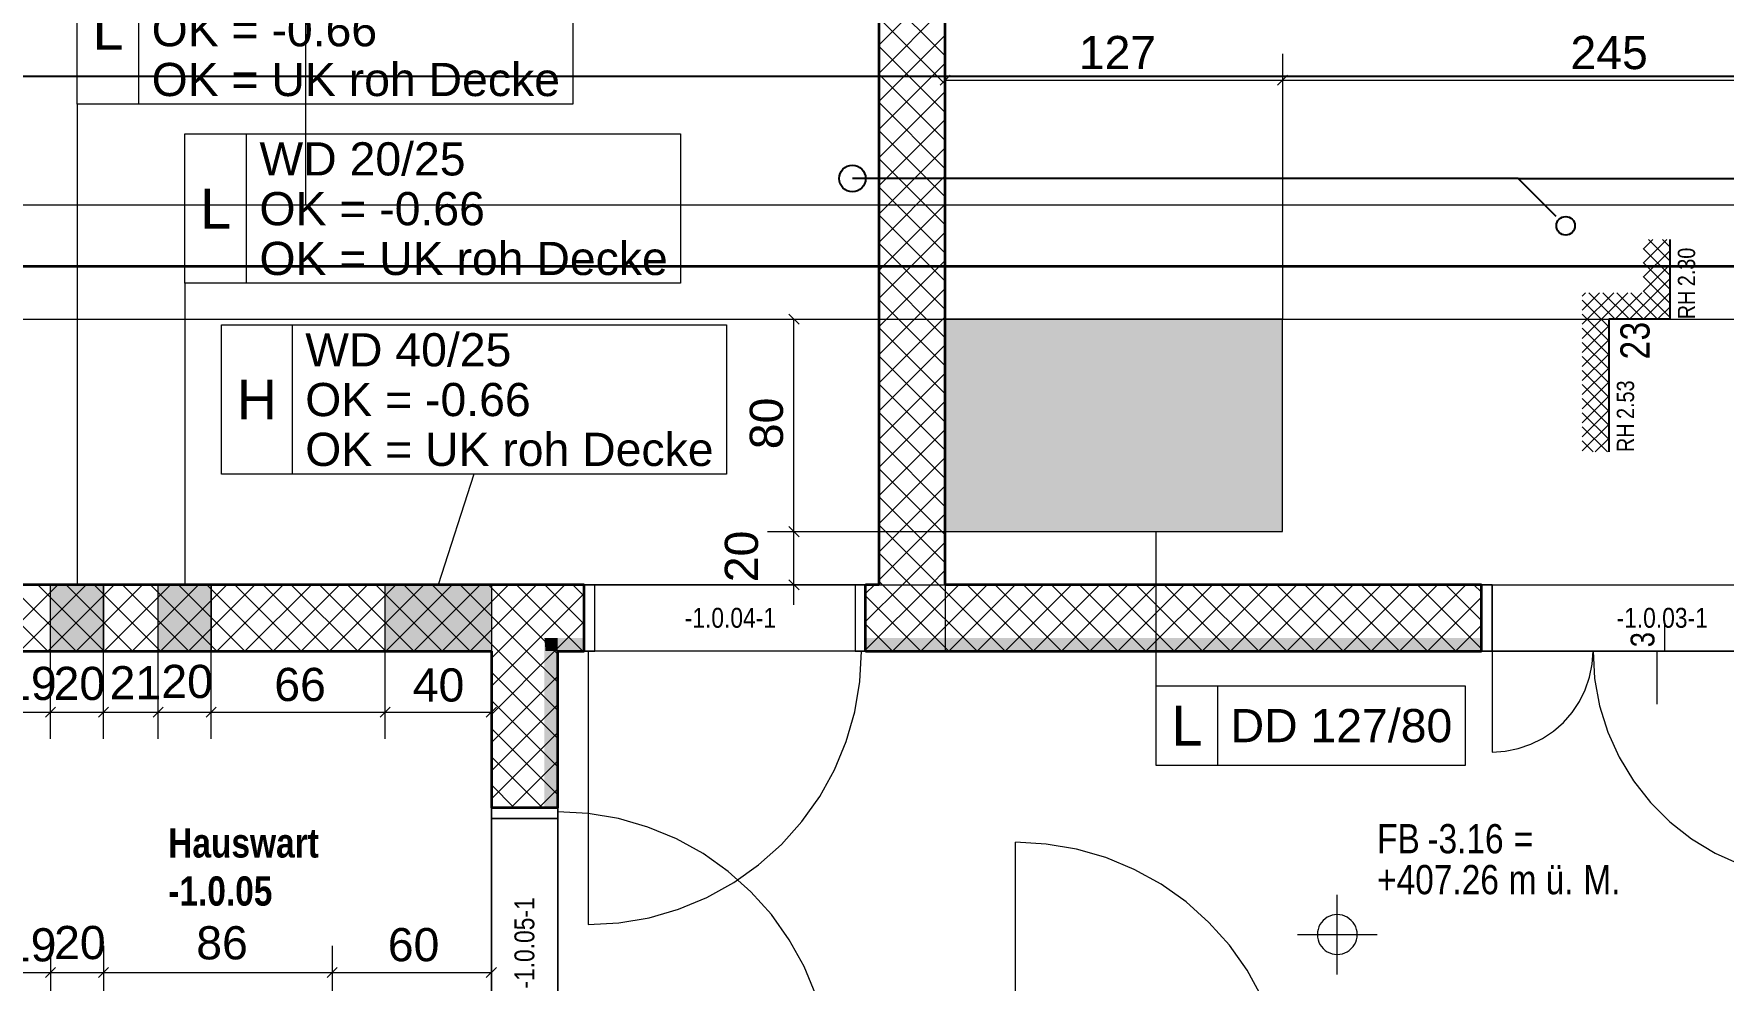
# Model space of a CAD drawing. Extents: x 885 to 2021, y 330 to 1122.
# Drawn here: x 1140.1 to 1267.4, y 699.8 to 771.1 of the extents above; entities that cross this region are included whole.
import ezdxf
from ezdxf.lldxf.tags import DXFTag

# ---------------------------------------------------------------- set-up
doc = ezdxf.new("R2010")
doc.units = 0
doc.layers.get('0').update_dxf_attribs({"lineweight": 18})
for name, color, linetype, lineweight in [('010 Türen Neu', 7, 'Continuous', 25), ('015 Innenwände Bauteilschraffuren Neu', 7, 'Continuous', 25), ('015 Innenwände Neu', 7, 'Continuous', 25), ('027 Oberhalb Neu', 7, 'Continuous', 25), ('030 Bodenaufbauten Neu', 7, 'Continuous', 25), ('035 Decken Neu', 7, 'Continuous', 25), ('080 Raum Innen Kontur Neu', 7, 'Continuous', 25), ('111 Bemassung Ausführung Koten Neu', 7, 'Continuous', 25), ('160 Beschriftungen Ausführung Neu', 7, 'Continuous', 25), ('260 Kennzeichnung Sichtbeton Neu', 7, 'Continuous', 25)]:
    doc.layers.add(name, color=color, linetype=linetype, lineweight=lineweight)
for name, color, linetype, lineweight, true_color in [('A_Deckendurchbruch', 1, 'Continuous', 18, 0xff0000), ('A_Durchbruchbeschriftung', 7, 'Continuous', 18, 0x008080), ('A_Mass_Aussparungen', 7, 'Continuous', 18, 0x0080ff), ('A_Wanddurchbruch', 7, 'Continuous', 18, 0x008080), ('S_Regenwasser_Einlage@DELETE-EINSTRICH', 7, 'fein_strichliert-A0T8DHYQAL', 25, 0x0066cc), ('S_Schmutzwasser_Einlage', 7, 'fein_strichliert-A0T8DHYQAL', 25, 0xcc6600)]:
    doc.layers.add(name, color=color, linetype=linetype, lineweight=lineweight, true_color=true_color)
doc.styles.get("Standard").update_dxf_attribs({"font": 'arial.ttf'})
tags = doc.linetypes.add('fein_strichliert-A0T8DHYQAL', pattern=[4, 1, -2, 1]).pattern_tags.tags
tags[8:9] = [DXFTag(74, 4), DXFTag(75, 0), DXFTag(340, '0'), DXFTag(46, 0.0), DXFTag(50, 0.0), DXFTag(44, 0.0), DXFTag(45, 0.0)]
tags[6:7] = [DXFTag(74, 4), DXFTag(75, 0), DXFTag(340, '0'), DXFTag(46, 0.0), DXFTag(50, 0.0), DXFTag(44, 0.0), DXFTag(45, 0.0)]
tags[4:5] = [DXFTag(74, 4), DXFTag(75, 0), DXFTag(340, '0'), DXFTag(46, 0.0), DXFTag(50, 0.0), DXFTag(44, 0.0), DXFTag(45, 0.0)]
tags = doc.linetypes.add('Strich 2_1mm', pattern=[0.003, 0.002, -0.001]).pattern_tags.tags
tags[6:7] = [DXFTag(74, 4), DXFTag(75, 0), DXFTag(340, '0'), DXFTag(46, 1.0), DXFTag(50, 0.0), DXFTag(44, 0.0), DXFTag(45, 0.0)]
tags[4:5] = [DXFTag(74, 4), DXFTag(75, 0), DXFTag(340, '0'), DXFTag(46, 1.0), DXFTag(50, 0.0), DXFTag(44, 0.0), DXFTag(45, 0.0)]
tags = doc.linetypes.add('Strichpunkt 1.5_0.75_0.75mm', pattern=[0.003, 0.0015, -0.00075, 0, -0.00075]).pattern_tags.tags
tags[10:11] = [DXFTag(74, 4), DXFTag(75, 0), DXFTag(340, '0'), DXFTag(46, 1.0), DXFTag(50, 0.0), DXFTag(44, 0.0), DXFTag(45, 0.0)]
tags[8:9] = [DXFTag(74, 4), DXFTag(75, 0), DXFTag(340, '0'), DXFTag(46, 1.0), DXFTag(50, 0.0), DXFTag(44, 0.0), DXFTag(45, 0.0)]
tags[6:7] = [DXFTag(74, 4), DXFTag(75, 0), DXFTag(340, '0'), DXFTag(46, 1.0), DXFTag(50, 0.0), DXFTag(44, 0.0), DXFTag(45, 0.0)]
tags[4:5] = [DXFTag(74, 4), DXFTag(75, 0), DXFTag(340, '0'), DXFTag(46, 1.0), DXFTag(50, 0.0), DXFTag(44, 0.0), DXFTag(45, 0.0)]
tags = doc.linetypes.add('Strichpunkt 3_1_1mm Achsen', pattern=[0.005, 0.003, -0.001, 0, -0.001]).pattern_tags.tags
tags[10:11] = [DXFTag(74, 4), DXFTag(75, 0), DXFTag(340, '0'), DXFTag(46, 1.0), DXFTag(50, 0.0), DXFTag(44, 0.0), DXFTag(45, 0.0)]
tags[8:9] = [DXFTag(74, 4), DXFTag(75, 0), DXFTag(340, '0'), DXFTag(46, 1.0), DXFTag(50, 0.0), DXFTag(44, 0.0), DXFTag(45, 0.0)]
tags[6:7] = [DXFTag(74, 4), DXFTag(75, 0), DXFTag(340, '0'), DXFTag(46, 1.0), DXFTag(50, 0.0), DXFTag(44, 0.0), DXFTag(45, 0.0)]
tags[4:5] = [DXFTag(74, 4), DXFTag(75, 0), DXFTag(340, '0'), DXFTag(46, 1.0), DXFTag(50, 0.0), DXFTag(44, 0.0), DXFTag(45, 0.0)]
tags = doc.linetypes.add('Strichpunkt 6_2_2mm Schnitt', pattern=[0.5, 0.3, -0.1, 0, -0.1]).pattern_tags.tags
tags[10:11] = [DXFTag(74, 4), DXFTag(75, 0), DXFTag(340, '0'), DXFTag(46, 1.0), DXFTag(50, 0.0), DXFTag(44, 0.0), DXFTag(45, 0.0)]
tags[8:9] = [DXFTag(74, 4), DXFTag(75, 0), DXFTag(340, '0'), DXFTag(46, 1.0), DXFTag(50, 0.0), DXFTag(44, 0.0), DXFTag(45, 0.0)]
tags[6:7] = [DXFTag(74, 4), DXFTag(75, 0), DXFTag(340, '0'), DXFTag(46, 1.0), DXFTag(50, 0.0), DXFTag(44, 0.0), DXFTag(45, 0.0)]
tags[4:5] = [DXFTag(74, 4), DXFTag(75, 0), DXFTag(340, '0'), DXFTag(46, 1.0), DXFTag(50, 0.0), DXFTag(44, 0.0), DXFTag(45, 0.0)]

# ---------------------------------------------------------------- blocks, each defined once
blk = doc.blocks.new('Referenz-A0T8DHYSAL', base_point=(1035.58, 400))
at = {"layer": 'S_Regenwasser_Einlage@DELETE-EINSTRICH', "color": 0, "linetype": 'fein_strichliert-A0T8DHYQAL', "lineweight": -2, "ltscale": 0.25}
blk.add_line((1311.94, 767.88), (1086.48, 767.88), dxfattribs=at)
at = {"layer": 'S_Schmutzwasser_Einlage', "color": 0, "linetype": 'fein_strichliert-A0T8DHYQAL', "lineweight": -2, "ltscale": 0.25}
for p, q in [((1251.95, 760.2), (1201.78, 760.2)), ((1254.81, 757.35), (1251.95, 760.2)), ((1251.95, 760.2), (1314.43, 760.2))]:
    blk.add_line(p, q, dxfattribs=at)
for centre, radius in [((1201.78, 760.2), 1), ((1255.52, 756.64), 0.7)]:
    blk.add_circle(centre, radius, dxfattribs=at)
blk = doc.blocks.new('Referenz-A0T8DHYUAL', base_point=(896.59, 372.19))
at = {"layer": '010 Türen Neu', "color": 0, "lineweight": 13}
for p, q in [((1181.58, 729.6), (1181.58, 724.6)), ((1182.38, 729.6), (1181.58, 729.6)), ((1182.38, 724.6), (1182.38, 729.6)), ((1202.78, 729.6), (1201.98, 729.6)), ((1201.98, 729.6), (1201.98, 724.6)), ((1202.78, 724.6), (1202.78, 729.6)), ((1249.18, 729.6), (1249.98, 729.6)), ((1249.18, 729.6), (1275.58, 729.6)), ((1249.18, 724.6), (1249.18, 729.6)), ((1249.98, 729.6), (1249.98, 724.6)), ((1262.98, 724.6), (1262.98, 726.6)), ((1181.58, 724.6), (1182.38, 724.6)), ((1181.88, 724.6), (1181.88, 704)), ((1201.98, 724.6), (1202.78, 724.6)), ((1249.98, 724.6), (1249.18, 724.6)), ((1249.98, 724.6), (1249.98, 717)), ((1262.38, 724.6), (1262.98, 724.6)), ((1262.38, 724.6), (1262.38, 720.6)), ((1179.58, 712.8), (1174.58, 712.8)), ((1174.58, 712.8), (1174.58, 712)), ((1179.58, 712), (1179.58, 712.8)), ((1174.58, 712), (1179.58, 712)), ((1214.08, 689.6), (1214.08, 710.2))]:
    blk.add_line(p, q, dxfattribs=at)
at = {"layer": '010 Türen Neu', "color": 0, "linetype": 'Strichpunkt 3_1_1mm Achsen', "lineweight": 13, "ltscale": 0.0169}
for p, q in [((1202.78, 729.6), (1181.58, 729.6)), ((1202.78, 724.6), (1181.58, 724.6)), ((1174.58, 712.8), (1174.58, 691.6)), ((1179.58, 712.8), (1179.58, 691.6))]:
    blk.add_line(p, q, dxfattribs=at)
at = {"layer": '010 Türen Neu', "color": 0, "lineweight": 35}
for p, q in [((1181.58, 724.6), (1181.58, 729.6)), ((1181.58, 724.6), (1181.58, 729.6)), ((1202.78, 724.6), (1202.78, 729.6)), ((1202.78, 724.6), (1202.78, 729.6)), ((1249.18, 724.6), (1249.18, 729.6)), ((1249.18, 724.6), (1249.18, 729.6)), ((1179.58, 712.8), (1174.58, 712.8)), ((1179.58, 712.8), (1174.58, 712.8))]:
    blk.add_line(p, q, dxfattribs=at)
at = {"layer": '010 Türen Neu', "color": 0, "linetype": 'Continuous', "lineweight": 13, "ltscale": 0.0169}
for p, q in [((1202.35, 722.3), (1202.48, 724.6)), ((1257.51, 723.61), (1257.58, 724.6)), ((1257.58, 724.6), (1257.7, 722.53)), ((1257.32, 722.64), (1257.51, 723.61)), ((1201.96, 720.02), (1202.35, 722.3)), ((1256.56, 720.8), (1257, 721.69)), ((1257, 721.69), (1257.32, 722.64)), ((1257.7, 722.53), (1258.08, 720.49)), ((1256.01, 719.98), (1256.56, 720.8)), ((1258.08, 720.49), (1258.7, 718.5)), ((1201.32, 717.8), (1201.96, 720.02)), ((1254.6, 718.57), (1255.35, 719.23)), ((1255.35, 719.23), (1256.01, 719.98)), ((1252.89, 717.58), (1253.78, 718.02)), ((1253.78, 718.02), (1254.6, 718.57)), ((1258.7, 718.5), (1259.55, 716.61)), ((1200.44, 715.66), (1201.32, 717.8)), ((1249.98, 717), (1250.97, 717.07)), ((1250.97, 717.07), (1251.95, 717.26)), ((1251.95, 717.26), (1252.89, 717.58)), ((1259.55, 716.61), (1260.62, 714.83)), ((1199.32, 713.64), (1200.44, 715.66)), ((1260.62, 714.83), (1261.9, 713.2)), ((1197.98, 711.76), (1199.32, 713.64)), ((1261.9, 713.2), (1263.37, 711.73)), ((1181.88, 712.37), (1179.58, 712.5)), ((1184.16, 711.99), (1181.88, 712.37)), ((1186.38, 711.35), (1184.16, 711.99)), ((1196.44, 710.04), (1197.98, 711.76)), ((1263.37, 711.73), (1265.01, 710.45)), ((1188.52, 710.46), (1186.38, 711.35)), ((1190.54, 709.35), (1188.52, 710.46)), ((1265.01, 710.45), (1266.79, 709.37)), ((1192.42, 708.01), (1190.54, 709.35)), ((1194.72, 708.5), (1196.44, 710.04)), ((1216.38, 710.07), (1214.08, 710.2)), ((1218.66, 709.69), (1216.38, 710.07)), ((1220.88, 709.05), (1218.66, 709.69)), ((1223.02, 708.16), (1220.88, 709.05)), ((1266.79, 709.37), (1268.68, 708.52)), ((1194.14, 706.47), (1192.42, 708.01)), ((1192.84, 707.16), (1194.72, 708.5)), ((1225.04, 707.05), (1223.02, 708.16)), ((1190.82, 706.04), (1192.84, 707.16)), ((1195.68, 704.75), (1194.14, 706.47)), ((1226.92, 705.71), (1225.04, 707.05)), ((1186.46, 704.52), (1188.68, 705.16)), ((1188.68, 705.16), (1190.82, 706.04)), ((1228.64, 704.17), (1226.92, 705.71)), ((1181.88, 704), (1184.18, 704.13)), ((1184.18, 704.13), (1186.46, 704.52)), ((1197.02, 702.86), (1195.68, 704.75)), ((1230.18, 702.45), (1228.64, 704.17)), ((1198.14, 700.84), (1197.02, 702.86)), ((1231.52, 700.56), (1230.18, 702.45)), ((1199.02, 698.71), (1198.14, 700.84)), ((1232.64, 698.54), (1231.52, 700.56))]:
    blk.add_line(p, q, dxfattribs=at)
at = {"layer": '010 Türen Neu', "color": 0, "linetype": 'Strichpunkt 1.5_0.75_0.75mm', "lineweight": 13, "ltscale": 0.0169}
blk.add_line((1249.18, 724.6), (1275.58, 724.6), dxfattribs=at)
at = {"layer": '015 Innenwände Bauteilschraffuren Neu', "color": 0, "linetype": 'Continuous', "lineweight": 0, "ltscale": 0.0169}
for p, q in [((1203.78, 770.24), (1208.78, 775.24)), ((1208.78, 769.43), (1203.78, 774.43)), ((1203.78, 768.12), (1208.78, 773.12)), ((1208.78, 767.3), (1203.78, 772.3)), ((1203.78, 766), (1208.78, 771)), ((1208.78, 765.18), (1203.78, 770.18)), ((1203.78, 763.88), (1208.78, 768.88)), ((1208.78, 763.06), (1203.78, 768.06)), ((1203.78, 761.76), (1208.78, 766.76)), ((1208.78, 760.94), (1203.78, 765.94)), ((1203.78, 759.64), (1208.78, 764.64)), ((1208.78, 758.82), (1203.78, 763.82)), ((1203.78, 757.52), (1208.78, 762.52)), ((1208.78, 756.7), (1203.78, 761.7)), ((1203.78, 755.39), (1208.78, 760.39)), ((1208.78, 754.58), (1203.78, 759.58)), ((1203.78, 753.27), (1208.78, 758.27)), ((1208.78, 752.46), (1203.78, 757.46)), ((1203.78, 751.15), (1208.78, 756.15)), ((1208.78, 750.33), (1203.78, 755.33)), ((1203.78, 749.03), (1208.78, 754.03)), ((1208.78, 748.21), (1203.78, 753.21)), ((1203.78, 746.91), (1208.78, 751.91)), ((1208.78, 746.09), (1203.78, 751.09)), ((1203.78, 744.79), (1208.78, 749.79)), ((1208.78, 743.97), (1203.78, 748.97)), ((1203.78, 742.67), (1208.78, 747.67)), ((1208.78, 741.85), (1203.78, 746.85)), ((1203.78, 740.54), (1208.78, 745.54)), ((1208.78, 739.73), (1203.78, 744.73)), ((1203.78, 738.42), (1208.78, 743.42)), ((1208.78, 737.61), (1203.78, 742.61)), ((1203.78, 736.3), (1208.78, 741.3)), ((1208.78, 735.48), (1203.78, 740.48)), ((1203.78, 734.18), (1208.78, 739.18)), ((1208.78, 733.36), (1203.78, 738.36)), ((1203.78, 732.06), (1208.78, 737.06)), ((1208.78, 731.24), (1203.78, 736.24)), ((1203.78, 729.94), (1208.78, 734.94)), ((1208.3, 729.6), (1203.78, 734.12)), ((1206.17, 729.6), (1203.78, 732)), ((1205.56, 729.6), (1208.78, 732.82)), ((1207.69, 729.6), (1208.78, 730.7)), ((1137.58, 725.26), (1141.93, 729.6)), ((1143.29, 724.6), (1138.29, 729.6)), ((1139.05, 724.6), (1144.05, 729.6)), ((1145.41, 724.6), (1140.41, 729.6)), ((1141.17, 724.6), (1146.17, 729.6)), ((1147.54, 724.6), (1142.54, 729.6)), ((1143.29, 724.6), (1148.29, 729.6)), ((1149.66, 724.6), (1144.66, 729.6)), ((1145.41, 724.6), (1150.41, 729.6)), ((1151.78, 724.6), (1146.78, 729.6)), ((1147.53, 724.6), (1152.53, 729.6)), ((1153.9, 724.6), (1148.9, 729.6)), ((1149.65, 724.6), (1154.65, 729.6)), ((1156.02, 724.6), (1151.02, 729.6)), ((1151.77, 724.6), (1156.77, 729.6)), ((1158.14, 724.6), (1153.14, 729.6)), ((1153.9, 724.6), (1158.9, 729.6)), ((1160.26, 724.6), (1155.26, 729.6)), ((1156.02, 724.6), (1161.02, 729.6)), ((1162.38, 724.6), (1157.38, 729.6)), ((1158.14, 724.6), (1163.14, 729.6)), ((1164.51, 724.6), (1159.51, 729.6)), ((1160.26, 724.6), (1165.26, 729.6)), ((1166.63, 724.6), (1161.63, 729.6)), ((1162.38, 724.6), (1167.38, 729.6)), ((1168.75, 724.6), (1163.75, 729.6)), ((1164.5, 724.6), (1169.5, 729.6)), ((1170.87, 724.6), (1165.87, 729.6)), ((1166.62, 724.6), (1171.62, 729.6)), ((1172.99, 724.6), (1167.99, 729.6)), ((1168.74, 724.6), (1173.74, 729.6)), ((1175.11, 724.6), (1170.11, 729.6)), ((1170.87, 724.6), (1175.87, 729.6)), ((1177.23, 724.6), (1172.23, 729.6)), ((1172.99, 724.6), (1177.99, 729.6)), ((1179.36, 724.6), (1174.36, 729.6)), ((1175.11, 724.6), (1180.11, 729.6)), ((1181.48, 724.6), (1176.48, 729.6)), ((1181.58, 726.62), (1178.6, 729.6)), ((1181.58, 728.74), (1180.72, 729.6)), ((1202.78, 728.94), (1203.44, 729.6)), ((1202.78, 726.82), (1205.56, 729.6)), ((1202.78, 724.7), (1207.69, 729.6)), ((1204.05, 729.6), (1203.78, 729.88)), ((1209.05, 724.6), (1204.05, 729.6)), ((1204.81, 724.6), (1209.81, 729.6)), ((1211.17, 724.6), (1206.17, 729.6)), ((1206.93, 724.6), (1211.93, 729.6)), ((1213.3, 724.6), (1208.3, 729.6)), ((1209.05, 724.6), (1214.05, 729.6)), ((1215.42, 724.6), (1210.42, 729.6)), ((1211.17, 724.6), (1216.17, 729.6)), ((1217.54, 724.6), (1212.54, 729.6)), ((1213.29, 724.6), (1218.29, 729.6)), ((1219.66, 724.6), (1214.66, 729.6)), ((1215.41, 724.6), (1220.41, 729.6)), ((1221.78, 724.6), (1216.78, 729.6)), ((1217.54, 724.6), (1222.54, 729.6)), ((1223.9, 724.6), (1218.9, 729.6)), ((1219.66, 724.6), (1224.66, 729.6)), ((1226.02, 724.6), (1221.02, 729.6)), ((1221.78, 724.6), (1226.78, 729.6)), ((1228.15, 724.6), (1223.15, 729.6)), ((1223.9, 724.6), (1228.9, 729.6)), ((1230.27, 724.6), (1225.27, 729.6)), ((1226.02, 724.6), (1231.02, 729.6)), ((1232.39, 724.6), (1227.39, 729.6)), ((1228.14, 724.6), (1233.14, 729.6)), ((1234.51, 724.6), (1229.51, 729.6)), ((1230.26, 724.6), (1235.26, 729.6)), ((1236.63, 724.6), (1231.63, 729.6)), ((1232.38, 724.6), (1237.38, 729.6)), ((1238.75, 724.6), (1233.75, 729.6)), ((1234.51, 724.6), (1239.51, 729.6)), ((1240.87, 724.6), (1235.87, 729.6)), ((1236.63, 724.6), (1241.63, 729.6)), ((1242.99, 724.6), (1237.99, 729.6)), ((1238.75, 724.6), (1243.75, 729.6)), ((1245.12, 724.6), (1240.12, 729.6)), ((1240.87, 724.6), (1245.87, 729.6)), ((1247.24, 724.6), (1242.24, 729.6)), ((1242.99, 724.6), (1247.99, 729.6)), ((1249.18, 724.78), (1244.36, 729.6)), ((1249.18, 726.9), (1246.48, 729.6)), ((1249.18, 729.03), (1248.6, 729.6)), ((1141.17, 724.6), (1137.58, 728.2)), ((1177.23, 724.6), (1181.58, 728.95)), ((1206.93, 724.6), (1202.78, 728.76)), ((1245.11, 724.6), (1249.18, 728.67)), ((1179.35, 724.6), (1181.58, 726.83)), ((1204.81, 724.6), (1202.78, 726.64)), ((1247.23, 724.6), (1249.18, 726.55)), ((1174.58, 724.07), (1175.11, 724.6)), ((1174.58, 721.95), (1177.23, 724.6)), ((1174.58, 719.83), (1179.35, 724.6)), ((1179.58, 720.14), (1175.11, 724.6)), ((1179.58, 722.26), (1177.23, 724.6)), ((1179.58, 724.38), (1179.36, 724.6)), ((1181.47, 724.6), (1181.58, 724.71)), ((1179.58, 718.02), (1174.58, 723.02)), ((1174.58, 717.71), (1179.58, 722.71)), ((1179.58, 715.89), (1174.58, 720.89)), ((1174.58, 715.59), (1179.58, 720.59)), ((1179.58, 713.77), (1174.58, 718.77)), ((1174.58, 713.47), (1179.58, 718.47)), ((1178.43, 712.8), (1174.58, 716.65)), ((1176.04, 712.8), (1179.58, 716.34)), ((1176.31, 712.8), (1174.58, 714.53)), ((1178.16, 712.8), (1179.58, 714.22))]:
    blk.add_line(p, q, dxfattribs=at)
at = {"layer": '015 Innenwände Neu', "color": 0, "lineweight": 35}
for p, q in [((1203.78, 832.6), (1203.78, 729.6)), ((1208.78, 729.6), (1208.78, 832.6)), ((1181.58, 729.6), (1137.58, 729.6)), ((1181.58, 724.6), (1181.58, 729.6)), ((1203.78, 729.6), (1202.78, 729.6)), ((1202.78, 724.6), (1202.78, 729.6)), ((1249.18, 729.6), (1208.78, 729.6)), ((1249.18, 724.6), (1249.18, 729.6)), ((1137.58, 724.6), (1174.58, 724.6)), ((1174.58, 724.6), (1174.58, 712.8)), ((1179.58, 724.6), (1181.58, 724.6)), ((1179.58, 712.8), (1179.58, 724.6)), ((1202.78, 724.6), (1249.18, 724.6)), ((1179.58, 712.8), (1174.58, 712.8))]:
    blk.add_line(p, q, dxfattribs=at)
at = {"layer": '027 Oberhalb Neu', "color": 0, "linetype": 'Strichpunkt 6_2_2mm Schnitt', "lineweight": 13, "ltscale": 0.0169}
blk.add_line((1160.58, 797.6), (1160.58, 758.2), dxfattribs=at)
at = {"layer": '027 Oberhalb Neu', "color": 0, "linetype": 'Strichpunkt 3_1_1mm Achsen', "lineweight": 13, "ltscale": 0.0169}
blk.add_line((1597.28, 758.2), (1100.38, 758.2), dxfattribs=at)
at = {"layer": '027 Oberhalb Neu', "color": 0, "linetype": 'Strichpunkt 3_1_1mm Achsen', "lineweight": 35, "ltscale": 0.1225}
blk.add_line((1105.18, 753.6), (1596.54, 753.6), dxfattribs=at)
at = {"layer": '030 Bodenaufbauten Neu', "color": 0, "linetype": 'Continuous', "lineweight": 13, "ltscale": 0.0169}
for p, q in [((1203.78, 832.6), (1203.78, 749.6)), ((1208.78, 729.6), (1208.78, 832.6)), ((1203.78, 749.6), (1203.78, 729.6)), ((1182.38, 729.6), (1137.58, 729.6)), ((1182.38, 724.6), (1182.38, 729.6)), ((1203.78, 729.6), (1201.98, 729.6)), ((1201.98, 729.6), (1201.98, 724.6)), ((1249.98, 729.6), (1208.78, 729.6)), ((1249.98, 724.6), (1249.98, 729.6)), ((1174.58, 724.6), (1137.58, 724.6)), ((1174.58, 712), (1174.58, 724.6)), ((1279.18, 724.6), (1179.58, 724.6)), ((1179.58, 724.6), (1179.58, 689.6)), ((1201.98, 724.6), (1182.38, 724.6)), ((1274.78, 724.6), (1249.98, 724.6)), ((1179.58, 712), (1174.58, 712)), ((1179.58, 692.4), (1179.58, 712))]:
    blk.add_line(p, q, dxfattribs=at)
at = {"layer": '035 Decken Neu', "color": 0, "linetype": 'Strich 2_1mm', "lineweight": 13, "ltscale": 0.002197}
for p, q in [((1208.78, 845.6), (1208.78, 724.6)), ((1208.78, 845.6), (1208.78, 724.6)), ((1208.78, 845.6), (1208.78, 724.6)), ((1208.78, 724.6), (1179.58, 724.6)), ((1179.58, 724.6), (1179.58, 689.6)), ((1208.78, 724.6), (1179.58, 724.6)), ((1179.58, 724.6), (1179.58, 689.6)), ((1208.78, 724.6), (1179.58, 724.6)), ((1179.58, 724.6), (1179.58, 689.6))]:
    blk.add_line(p, q, dxfattribs=at)
at = {"layer": '035 Decken Neu', "color": 0, "linetype": 'Strichpunkt 3_1_1mm Achsen', "lineweight": 13, "ltscale": 0.002197}
blk.add_line((1079.58, 749.6), (1321.18, 749.6), dxfattribs=at)
at = {"layer": '080 Raum Innen Kontur Neu', "color": 0, "linetype": 'Continuous', "lineweight": 13, "ltscale": 0.0169}
for p, q in [((1203.78, 729.6), (1203.78, 832.6)), ((1208.78, 832.6), (1208.78, 729.6)), ((1137.58, 729.6), (1203.78, 729.6)), ((1208.78, 729.6), (1318.18, 729.6)), ((1174.58, 724.6), (1137.58, 724.6)), ((1174.58, 689.6), (1174.58, 724.6)), ((1279.18, 724.6), (1179.58, 724.6)), ((1179.58, 724.6), (1179.58, 689.6))]:
    blk.add_line(p, q, dxfattribs=at)
at = {"layer": '111 Bemassung Ausführung Koten Neu', "color": 0, "lineweight": 13}
for p, q in [((1238.31, 700.25), (1238.31, 706.25)), ((1235.31, 703.25), (1241.31, 703.25))]:
    blk.add_line(p, q, dxfattribs=at)
at = {"layer": '111 Bemassung Ausführung Koten Neu', "color": 0, "linetype": 'Continuous', "lineweight": 13, "ltscale": 0.0169}
for p, q in [((1237.01, 704), (1236.92, 703.83)), ((1237.12, 704.17), (1237.01, 704)), ((1237.25, 704.31), (1237.12, 704.17)), ((1237.4, 704.44), (1237.25, 704.31)), ((1237.56, 704.55), (1237.4, 704.44)), ((1237.74, 704.64), (1237.56, 704.55)), ((1237.92, 704.7), (1237.74, 704.64)), ((1238.11, 704.74), (1237.92, 704.7)), ((1238.31, 704.75), (1238.11, 704.74)), ((1238.51, 704.74), (1238.31, 704.75)), ((1238.7, 704.7), (1238.51, 704.74)), ((1238.88, 704.64), (1238.7, 704.7)), ((1239.06, 704.55), (1238.88, 704.64)), ((1239.22, 704.44), (1239.06, 704.55)), ((1239.37, 704.31), (1239.22, 704.44)), ((1239.5, 704.17), (1239.37, 704.31)), ((1239.61, 704), (1239.5, 704.17)), ((1239.7, 703.83), (1239.61, 704)), ((1236.82, 703.45), (1236.81, 703.25)), ((1236.81, 703.25), (1236.82, 703.06)), ((1236.86, 703.64), (1236.82, 703.45)), ((1236.82, 703.06), (1236.86, 702.86)), ((1236.92, 703.83), (1236.86, 703.64)), ((1236.86, 702.86), (1236.92, 702.68)), ((1236.92, 702.68), (1237.01, 702.5)), ((1239.61, 702.5), (1239.7, 702.68)), ((1239.76, 703.64), (1239.7, 703.83)), ((1239.7, 702.68), (1239.76, 702.86)), ((1239.8, 703.45), (1239.76, 703.64)), ((1239.76, 702.86), (1239.8, 703.06)), ((1239.81, 703.25), (1239.8, 703.45)), ((1239.8, 703.06), (1239.81, 703.25)), ((1237.01, 702.5), (1237.12, 702.34)), ((1237.12, 702.34), (1237.25, 702.19)), ((1237.25, 702.19), (1237.4, 702.06)), ((1237.4, 702.06), (1237.56, 701.95)), ((1237.56, 701.95), (1237.74, 701.87)), ((1237.74, 701.87), (1237.92, 701.8)), ((1237.92, 701.8), (1238.11, 701.77)), ((1238.11, 701.77), (1238.31, 701.75)), ((1238.31, 701.75), (1238.51, 701.77)), ((1238.51, 701.77), (1238.7, 701.8)), ((1238.7, 701.8), (1238.88, 701.87)), ((1238.88, 701.87), (1239.06, 701.95)), ((1239.06, 701.95), (1239.22, 702.06)), ((1239.22, 702.06), (1239.37, 702.19)), ((1239.37, 702.19), (1239.5, 702.34)), ((1239.5, 702.34), (1239.61, 702.5))]:
    blk.add_line(p, q, dxfattribs=at)
at = {"layer": '160 Beschriftungen Ausführung Neu', "color": 0, "linetype": 'Continuous', "lineweight": 13, "ltscale": 0.0169}
for p, q in [((1261.36, 754.88), (1262.08, 755.6)), ((1261.36, 753.82), (1263.14, 755.6)), ((1263.36, 752.93), (1261.36, 754.93)), ((1263.36, 753.99), (1261.75, 755.6)), ((1263.36, 755.05), (1262.81, 755.6)), ((1261.36, 752.76), (1263.36, 754.76)), ((1263.36, 751.87), (1261.36, 753.87)), ((1261.36, 751.7), (1263.36, 753.7)), ((1260.32, 749.6), (1263.36, 752.64)), ((1263.36, 750.81), (1261.36, 752.81)), ((1256.76, 751.35), (1257.02, 751.6)), ((1256.76, 750.28), (1258.08, 751.6)), ((1256.76, 749.22), (1259.14, 751.6)), ((1256.76, 748.16), (1260.2, 751.6)), ((1258.76, 749.04), (1256.76, 751.04)), ((1259.26, 749.6), (1257.26, 751.6)), ((1260.32, 749.6), (1258.32, 751.6)), ((1259.26, 749.6), (1261.26, 751.6)), ((1261.38, 749.6), (1259.38, 751.6)), ((1262.44, 749.6), (1260.44, 751.6)), ((1263.36, 749.75), (1261.36, 751.75)), ((1261.38, 749.6), (1263.36, 751.58)), ((1258.76, 747.98), (1256.76, 749.98)), ((1262.44, 749.6), (1263.36, 750.52)), ((1256.76, 747.1), (1258.76, 749.1)), ((1258.76, 746.92), (1256.76, 748.92)), ((1256.76, 746.04), (1258.76, 748.04)), ((1258.76, 745.86), (1256.76, 747.86)), ((1256.76, 744.98), (1258.76, 746.98)), ((1258.76, 744.8), (1256.76, 746.8)), ((1256.76, 743.92), (1258.76, 745.92)), ((1258.76, 743.74), (1256.76, 745.74)), ((1256.76, 742.86), (1258.76, 744.86)), ((1258.76, 742.68), (1256.76, 744.68)), ((1256.76, 741.8), (1258.76, 743.8)), ((1258.76, 741.62), (1256.76, 743.62)), ((1256.76, 740.74), (1258.76, 742.74)), ((1258.76, 740.56), (1256.76, 742.56)), ((1256.76, 739.68), (1258.76, 741.68)), ((1258.66, 739.6), (1256.76, 741.5)), ((1257.6, 739.6), (1256.76, 740.44)), ((1257.75, 739.6), (1258.76, 740.62))]:
    blk.add_line(p, q, dxfattribs=at)
at = {"layer": '160 Beschriftungen Ausführung Neu', "color": 0, "linetype": 'Continuous', "lineweight": -2, "ltscale": 0.0625}
for p, q in [((1263.36, 755.6), (1263.36, 749.6)), ((1263.36, 749.6), (1258.76, 749.6)), ((1258.76, 749.6), (1258.76, 739.6))]:
    blk.add_line(p, q, dxfattribs=at)
at = {"layer": '260 Kennzeichnung Sichtbeton Neu', "color": 0, "linetype": 'Continuous', "lineweight": 0, "ltscale": 0.0169}
for points in [[(1178.58, 712.8), (1179.58, 712.8), (1178.58, 725.6)], [(1179.58, 724.6), (1179.58, 725.6), (1178.58, 725.6)], [(1179.58, 724.6), (1178.66, 724.6), (1178.58, 725.6)], [(1179.58, 724.6), (1181.58, 724.6), (1179.58, 725.6)], [(1181.58, 724.6), (1181.58, 725.6), (1179.58, 725.6)], [(1202.78, 724.6), (1249.18, 724.6), (1202.78, 725.6)], [(1249.18, 724.6), (1249.18, 725.6), (1202.78, 725.6)], [(1179.58, 712.8), (1179.58, 724.6), (1178.66, 724.6)]]:
    blk.add_solid(points, dxfattribs=at)
at = {"layer": '010 Türen Neu', "color": 0, "linetype": 'Continuous', "lineweight": 13, "ltscale": 0.002197, "insert": (1260.41, 724.89), "char_height": 1.8, "attachment_point": 1, "rotation": 90}
blk.add_mtext('{\\fArial Narrow;3}', dxfattribs=at)
at = {"layer": '111 Bemassung Ausführung Koten Neu', "color": 0, "linetype": 'Continuous', "lineweight": 13, "ltscale": 0.002197, "char_height": 2.2, "attachment_point": 1}
for s, insert in [('{\\fArial Narrow;FB}', (1241.31, 711.57)), ('{\\fArial Narrow;-3.16}', (1245.1, 711.57)), ('{\\fArial Narrow;=}', (1251.6, 711.57)), ('{\\fArial Narrow;+407.26}', (1241.31, 708.49)), ('{\\fArial Narrow;m}', (1251.22, 708.49)), ('{\\fArial Narrow;ü.}', (1254.01, 708.49)), ('{\\fArial Narrow;M.}', (1256.85, 708.49))]:
    blk.add_mtext(s, dxfattribs=dict(at, insert=insert))
at = {"layer": '160 Beschriftungen Ausführung Neu', "color": 0, "linetype": 'Continuous', "lineweight": 13, "ltscale": 0.0169, "attachment_point": 1, "rotation": 90}
for s, insert, char_height in [('{\\fArial Narrow;2.30}', (1263.97, 752.09), 1.3), ('{\\fArial Narrow;RH}', (1263.97, 749.6), 1.3), ('{\\fArial Narrow;3}', (1259.64, 748), 2.2), ('{\\fArial Narrow;2}', (1259.64, 746.57), 2.2), ('{\\fArial Narrow;2.53}', (1259.37, 742.09), 1.3), ('{\\fArial Narrow;RH}', (1259.37, 739.6), 1.3), ('{\\fArial Narrow;-1.0.05-1}', (1176.32, 699.18), 1.5)]:
    blk.add_mtext(s, dxfattribs=dict(at, insert=insert, char_height=char_height))
at = {"layer": '160 Beschriftungen Ausführung Neu', "color": 0, "linetype": 'Continuous', "lineweight": 13, "ltscale": 0.0169, "char_height": 1.5, "attachment_point": 1}
for s, insert in [('{\\fArial Narrow;-1.0.04-1}', (1189.15, 727.86)), ('{\\fArial Narrow;-1.0.03-1}', (1259.35, 727.86))]:
    blk.add_mtext(s, dxfattribs=dict(at, insert=insert))
at = {"layer": '160 Beschriftungen Ausführung Neu', "color": 0, "linetype": 'Continuous', "lineweight": 13, "ltscale": 0.002197, "char_height": 2.2, "attachment_point": 1}
for s, insert in [('{\\fArial Narrow|b1|i0;Hauswart}', (1150.24, 711.25)), ('{\\fArial Narrow|b1|i0;-1.0.05}', (1150.24, 707.63))]:
    blk.add_mtext(s, dxfattribs=dict(at, insert=insert))
blk = doc.blocks.new('Deckendurchbruch (freie Platzierung)-A0T8DHYWAL', base_point=(1208.78, 733.6))
at = {"color": 0, "linetype": 'ByBlock', "lineweight": -2, "ltscale": 0.18}
for p, q in [((1208.78, 749.6), (1208.78, 733.6)), ((1234.18, 749.6), (1208.78, 749.6)), ((1234.18, 733.6), (1234.18, 749.6)), ((1208.78, 733.6), (1234.18, 733.6))]:
    blk.add_line(p, q, dxfattribs=at)
at = {"color": 40, "linetype": 'ByBlock', "lineweight": -2, "ltscale": 0.18, "true_color": 0xfad605}
blk.add_solid([(1208.78, 749.6), (1208.78, 733.6), (1234.18, 749.6), (1234.18, 733.6)], dxfattribs=at)
blk = doc.blocks.new('Durchbruch beschriften-A0T8DHYYAL', base_point=(1224.66, 715.99))
at = {"color": 0, "linetype": 'ByBlock', "lineweight": -2, "ltscale": 0.18}
for p, q in [((1224.66, 721.99), (1224.66, 733.6)), ((1224.66, 715.99), (1224.66, 721.99)), ((1224.66, 721.99), (1247.95, 721.99)), ((1229.31, 715.99), (1229.31, 721.99)), ((1247.95, 721.99), (1247.95, 715.99)), ((1247.95, 715.99), (1224.66, 715.99))]:
    blk.add_line(p, q, dxfattribs=at)
at = {"color": 5, "linetype": 'ByBlock', "lineweight": -2, "ltscale": 0.18, "true_color": 0x0000ff, "insert": (1225.82, 720.49), "char_height": 3, "attachment_point": 1}
blk.add_mtext('{\\fArial;L}', dxfattribs=at)
at = {"color": 0, "linetype": 'ByBlock', "lineweight": -2, "ltscale": 0.18, "insert": (1229.31, 720.24), "char_height": 2.5, "attachment_point": 1}
blk.add_mtext('{\\fArial; DD 127/80 }', dxfattribs=at)
blk = doc.blocks.new('Wanddurchbruch-A0T8DHZOAL', base_point=(1141.37, 724.6))
at = {"color": 0, "linetype": 'ByBlock', "lineweight": -2, "ltscale": 0.18}
for p, q in [((1141.37, 724.6), (1141.37, 729.6)), ((1141.37, 729.6), (1145.37, 729.6)), ((1145.37, 729.6), (1145.37, 724.6)), ((1145.37, 724.6), (1141.37, 724.6))]:
    blk.add_line(p, q, dxfattribs=at)
at = {"color": 30, "linetype": 'ByBlock', "lineweight": -2, "ltscale": 0.18, "true_color": 0xe18000}
blk.add_solid([(1145.37, 724.6), (1145.37, 729.6), (1141.37, 724.6), (1141.37, 729.6)], dxfattribs=at)
blk = doc.blocks.new('Durchbruch beschriften-A0T8DHZQAL', base_point=(1143.37, 729.6))
at = {"color": 0, "linetype": 'ByBlock', "lineweight": -2, "ltscale": 0.18}
for p, q in [((1143.37, 765.79), (1143.37, 777.04)), ((1143.37, 777.04), (1180.72, 777.04)), ((1148.02, 765.79), (1148.02, 777.04)), ((1180.72, 777.04), (1180.72, 765.79)), ((1143.37, 765.79), (1143.37, 729.6)), ((1180.72, 765.79), (1143.37, 765.79))]:
    blk.add_line(p, q, dxfattribs=at)
at = {"color": 0, "linetype": 'ByBlock', "lineweight": -2, "ltscale": 0.18, "char_height": 2.5, "attachment_point": 1}
for s, insert in [('{\\fArial; WD 20/25 }', (1148.02, 776.41)), ('{\\fArial; OK = -0.66 }', (1148.02, 772.66)), ('{\\fArial; OK = UK roh Decke }', (1148.02, 768.91))]:
    blk.add_mtext(s, dxfattribs=dict(at, insert=insert))
at = {"color": 5, "linetype": 'ByBlock', "lineweight": -2, "ltscale": 0.18, "true_color": 0x0000ff, "insert": (1144.53, 772.91), "char_height": 3, "attachment_point": 1}
blk.add_mtext('{\\fArial;L}', dxfattribs=at)
blk = doc.blocks.new('Wanddurchbruch-A0T8DHZSAL', base_point=(1149.48, 724.6))
at = {"color": 0, "linetype": 'ByBlock', "lineweight": -2, "ltscale": 0.18}
for p, q in [((1149.48, 724.6), (1149.48, 729.6)), ((1149.48, 729.6), (1153.48, 729.6)), ((1153.48, 729.6), (1153.48, 724.6)), ((1153.48, 724.6), (1149.48, 724.6))]:
    blk.add_line(p, q, dxfattribs=at)
at = {"color": 30, "linetype": 'ByBlock', "lineweight": -2, "ltscale": 0.18, "true_color": 0xe18000}
blk.add_solid([(1153.48, 724.6), (1153.48, 729.6), (1149.48, 724.6), (1149.48, 729.6)], dxfattribs=at)
blk = doc.blocks.new('Durchbruch beschriften-A0T8DHZUAL', base_point=(1151.48, 729.6))
at = {"color": 0, "linetype": 'ByBlock', "lineweight": -2, "ltscale": 0.18}
for p, q in [((1151.48, 752.31), (1151.48, 763.56)), ((1151.48, 763.56), (1188.83, 763.56)), ((1156.14, 752.31), (1156.14, 763.56)), ((1188.83, 763.56), (1188.83, 752.31)), ((1151.48, 752.31), (1151.48, 729.6)), ((1188.83, 752.31), (1151.48, 752.31))]:
    blk.add_line(p, q, dxfattribs=at)
at = {"color": 0, "linetype": 'ByBlock', "lineweight": -2, "ltscale": 0.18, "char_height": 2.5, "attachment_point": 1}
for s, insert in [('{\\fArial; WD 20/25 }', (1156.14, 762.93)), ('{\\fArial; OK = -0.66 }', (1156.14, 759.18)), ('{\\fArial; OK = UK roh Decke }', (1156.14, 755.43))]:
    blk.add_mtext(s, dxfattribs=dict(at, insert=insert))
at = {"color": 5, "linetype": 'ByBlock', "lineweight": -2, "ltscale": 0.18, "true_color": 0x0000ff, "insert": (1152.64, 759.43), "char_height": 3, "attachment_point": 1}
blk.add_mtext('{\\fArial;L}', dxfattribs=at)
blk = doc.blocks.new('Wanddurchbruch-A0T8DI1CAL', base_point=(1166.58, 724.6))
at = {"color": 0, "linetype": 'ByBlock', "lineweight": -2, "ltscale": 0.18}
for p, q in [((1166.58, 724.6), (1166.58, 729.6)), ((1166.58, 729.6), (1174.58, 729.6)), ((1174.58, 729.6), (1174.58, 724.6)), ((1174.58, 724.6), (1166.58, 724.6))]:
    blk.add_line(p, q, dxfattribs=at)
at = {"color": 30, "linetype": 'ByBlock', "lineweight": -2, "ltscale": 0.18, "true_color": 0xe18000}
blk.add_solid([(1174.58, 724.6), (1174.58, 729.6), (1166.58, 724.6), (1166.58, 729.6)], dxfattribs=at)
blk = doc.blocks.new('Durchbruch beschriften-A0T8DI1EAL', base_point=(1154.24, 729.6))
at = {"color": 0, "linetype": 'ByBlock', "lineweight": -2, "ltscale": 0.18}
for p, q in [((1154.24, 737.92), (1154.24, 749.17)), ((1154.24, 749.17), (1192.29, 749.17)), ((1159.59, 737.92), (1159.59, 749.17)), ((1192.29, 749.17), (1192.29, 737.92)), ((1192.29, 737.92), (1154.24, 737.92)), ((1173.26, 737.92), (1170.58, 729.6))]:
    blk.add_line(p, q, dxfattribs=at)
at = {"color": 0, "linetype": 'ByBlock', "lineweight": -2, "ltscale": 0.18, "char_height": 2.5, "attachment_point": 1}
for s, insert in [('{\\fArial; WD 40/25 }', (1159.59, 748.55)), ('{\\fArial; OK = -0.66 }', (1159.59, 744.8)), ('{\\fArial; OK = UK roh Decke }', (1159.59, 741.05))]:
    blk.add_mtext(s, dxfattribs=dict(at, insert=insert))
at = {"color": 1, "linetype": 'ByBlock', "lineweight": -2, "ltscale": 0.18, "true_color": 0xff0000, "insert": (1155.4, 745.05), "char_height": 3, "attachment_point": 1}
blk.add_mtext('{\\fArial;H}', dxfattribs=at)
blk = doc.blocks.new('Maß-A0T8DI1UAL', base_point=(1208.4, 729.6))
at = {"color": 0, "linetype": 'ByBlock', "lineweight": -2, "ltscale": 0.18}
for p, q in [((1208.78, 769.6), (1208.78, 729.6)), ((1234.18, 769.6), (1234.18, 749.6)), ((1283.18, 769.6), (1283.18, 749.6)), ((1318.1, 769.6), (1318.1, 749.6)), ((1209.16, 767.98), (1208.4, 767.22)), ((1208.78, 767.6), (1318.1, 767.6)), ((1234.56, 767.98), (1233.8, 767.22)), ((1283.56, 767.98), (1282.8, 767.22)), ((1318.48, 767.98), (1317.72, 767.22))]:
    blk.add_line(p, q, dxfattribs=at)
at = {"color": 0, "linetype": 'ByBlock', "lineweight": -2, "ltscale": 0.18, "char_height": 2.5, "attachment_point": 1}
for s, insert in [('{\\fArial;127}', (1218.84, 770.94)), ('{\\fArial;245}', (1255.88, 770.94)), ('{\\fArial;175}', (1297.99, 770.94))]:
    blk.add_mtext(s, dxfattribs=dict(at, insert=insert))
blk = doc.blocks.new('Maß-A0T8DI1WAL', base_point=(1192.17, 728.08))
at = {"color": 0, "linetype": 'ByBlock', "lineweight": -2, "ltscale": 0.18}
for p, q in [((1197, 749.98), (1197.76, 749.22)), ((1195.38, 749.6), (1209.18, 749.6)), ((1197.38, 728.08), (1197.38, 749.6)), ((1195.38, 733.6), (1209.18, 733.6)), ((1197, 733.98), (1197.76, 733.22)), ((1195.38, 729.6), (1208.78, 729.6)), ((1197, 729.98), (1197.76, 729.22))]:
    blk.add_line(p, q, dxfattribs=at)
at = {"color": 0, "linetype": 'ByBlock', "lineweight": -2, "ltscale": 0.18, "char_height": 2.5, "attachment_point": 1, "rotation": 90}
for s, insert in [('{\\fArial;80}', (1194.05, 739.81)), ('{\\fArial;20}', (1192.17, 729.79))]:
    blk.add_mtext(s, dxfattribs=dict(at, insert=insert))
blk = doc.blocks.new('Maß-A0T8DI20AL', base_point=(1136.05, 718))
at = {"color": 0, "linetype": 'ByBlock', "lineweight": -2, "ltscale": 0.18}
for p, q in [((1137.58, 718), (1137.58, 729.6)), ((1141.37, 718), (1141.37, 729.6)), ((1145.37, 718), (1145.37, 729.6)), ((1149.48, 718), (1149.48, 729.6)), ((1153.48, 718), (1153.48, 729.6)), ((1166.58, 718), (1166.58, 729.6)), ((1174.58, 718), (1174.58, 724.6)), ((1136.05, 720), (1174.58, 720)), ((1137.96, 720.38), (1137.2, 719.62)), ((1141.75, 720.38), (1140.99, 719.62)), ((1145.75, 720.38), (1144.99, 719.62)), ((1149.86, 720.38), (1149.1, 719.62)), ((1153.86, 720.38), (1153.1, 719.62)), ((1166.96, 720.38), (1166.2, 719.62)), ((1174.96, 720.38), (1174.2, 719.62))]:
    blk.add_line(p, q, dxfattribs=at)
at = {"color": 0, "linetype": 'ByBlock', "lineweight": -2, "ltscale": 0.18, "char_height": 2.5, "attachment_point": 1}
for s, insert in [('{\\fArial;19}', (1137.95, 723.42)), ('{\\fArial;20}', (1141.6, 723.42)), ('{\\fArial;21}', (1145.82, 723.47)), ('{\\fArial;20}', (1149.72, 723.57)), ('{\\fArial;66}', (1158.23, 723.34)), ('{\\fArial;40}', (1168.66, 723.3))]:
    blk.add_mtext(s, dxfattribs=dict(at, insert=insert))
blk = doc.blocks.new('Maß-A0T8DI24AL', base_point=(1136.05, 689.6))
at = {"color": 0, "linetype": 'ByBlock', "lineweight": -2, "ltscale": 0.18}
for p, q in [((1137.58, 702.4), (1137.58, 689.6)), ((1141.37, 702.4), (1141.37, 689.6)), ((1145.37, 702.4), (1145.37, 689.6)), ((1162.58, 702.4), (1162.58, 689.6)), ((1174.58, 702.4), (1174.58, 689.6)), ((1136.05, 700.4), (1174.58, 700.4)), ((1137.96, 700.78), (1137.2, 700.02)), ((1141.75, 700.78), (1140.99, 700.02)), ((1145.75, 700.78), (1144.99, 700.02)), ((1162.96, 700.78), (1162.2, 700.02)), ((1174.96, 700.78), (1174.2, 700.02))]:
    blk.add_line(p, q, dxfattribs=at)
at = {"color": 0, "linetype": 'ByBlock', "lineweight": -2, "ltscale": 0.18, "char_height": 2.5, "attachment_point": 1}
for s, insert in [('{\\fArial;20}', (1141.64, 703.9)), ('{\\fArial;86}', (1152.35, 703.88)), ('{\\fArial;19}', (1137.93, 703.73)), ('{\\fArial;60}', (1166.78, 703.74))]:
    blk.add_mtext(s, dxfattribs=dict(at, insert=insert))

msp = doc.modelspace()

# ---------------------------------------------------------------- block references
at = {"color": 8, "lineweight": 25, "ltscale": 0.25, "true_color": 0x808080}
for name, p in [('Referenz-A0T8DHYUAL', (896.59, 372.19)), ('Referenz-A0T8DHYSAL', (1035.58, 400))]:
    msp.add_blockref(name, p, dxfattribs=at)
at = {"layer": 'A_Deckendurchbruch', "ltscale": 0.18}
msp.add_blockref('Deckendurchbruch (freie Platzierung)-A0T8DHYWAL', (1208.78, 733.6), dxfattribs=at)
at = {"layer": 'A_Durchbruchbeschriftung', "ltscale": 0.18}
for name, p in [('Durchbruch beschriften-A0T8DHZQAL', (1143.37, 729.6)), ('Durchbruch beschriften-A0T8DHZUAL', (1151.48, 729.6)), ('Durchbruch beschriften-A0T8DI1EAL', (1154.24, 729.6)), ('Durchbruch beschriften-A0T8DHYYAL', (1224.66, 715.99))]:
    msp.add_blockref(name, p, dxfattribs=at)
at = {"layer": 'A_Mass_Aussparungen', "ltscale": 0.18}
for name, p in [('Maß-A0T8DI1UAL', (1208.4, 729.6)), ('Maß-A0T8DI1WAL', (1192.17, 728.08)), ('Maß-A0T8DI20AL', (1136.05, 718)), ('Maß-A0T8DI24AL', (1136.05, 689.6))]:
    msp.add_blockref(name, p, dxfattribs=at)
at = {"layer": 'A_Wanddurchbruch', "ltscale": 0.18}
for name, p in [('Wanddurchbruch-A0T8DHZOAL', (1141.37, 724.6)), ('Wanddurchbruch-A0T8DHZSAL', (1149.48, 724.6)), ('Wanddurchbruch-A0T8DI1CAL', (1166.58, 724.6))]:
    msp.add_blockref(name, p, dxfattribs=at)

doc.saveas('drawing.dxf')
